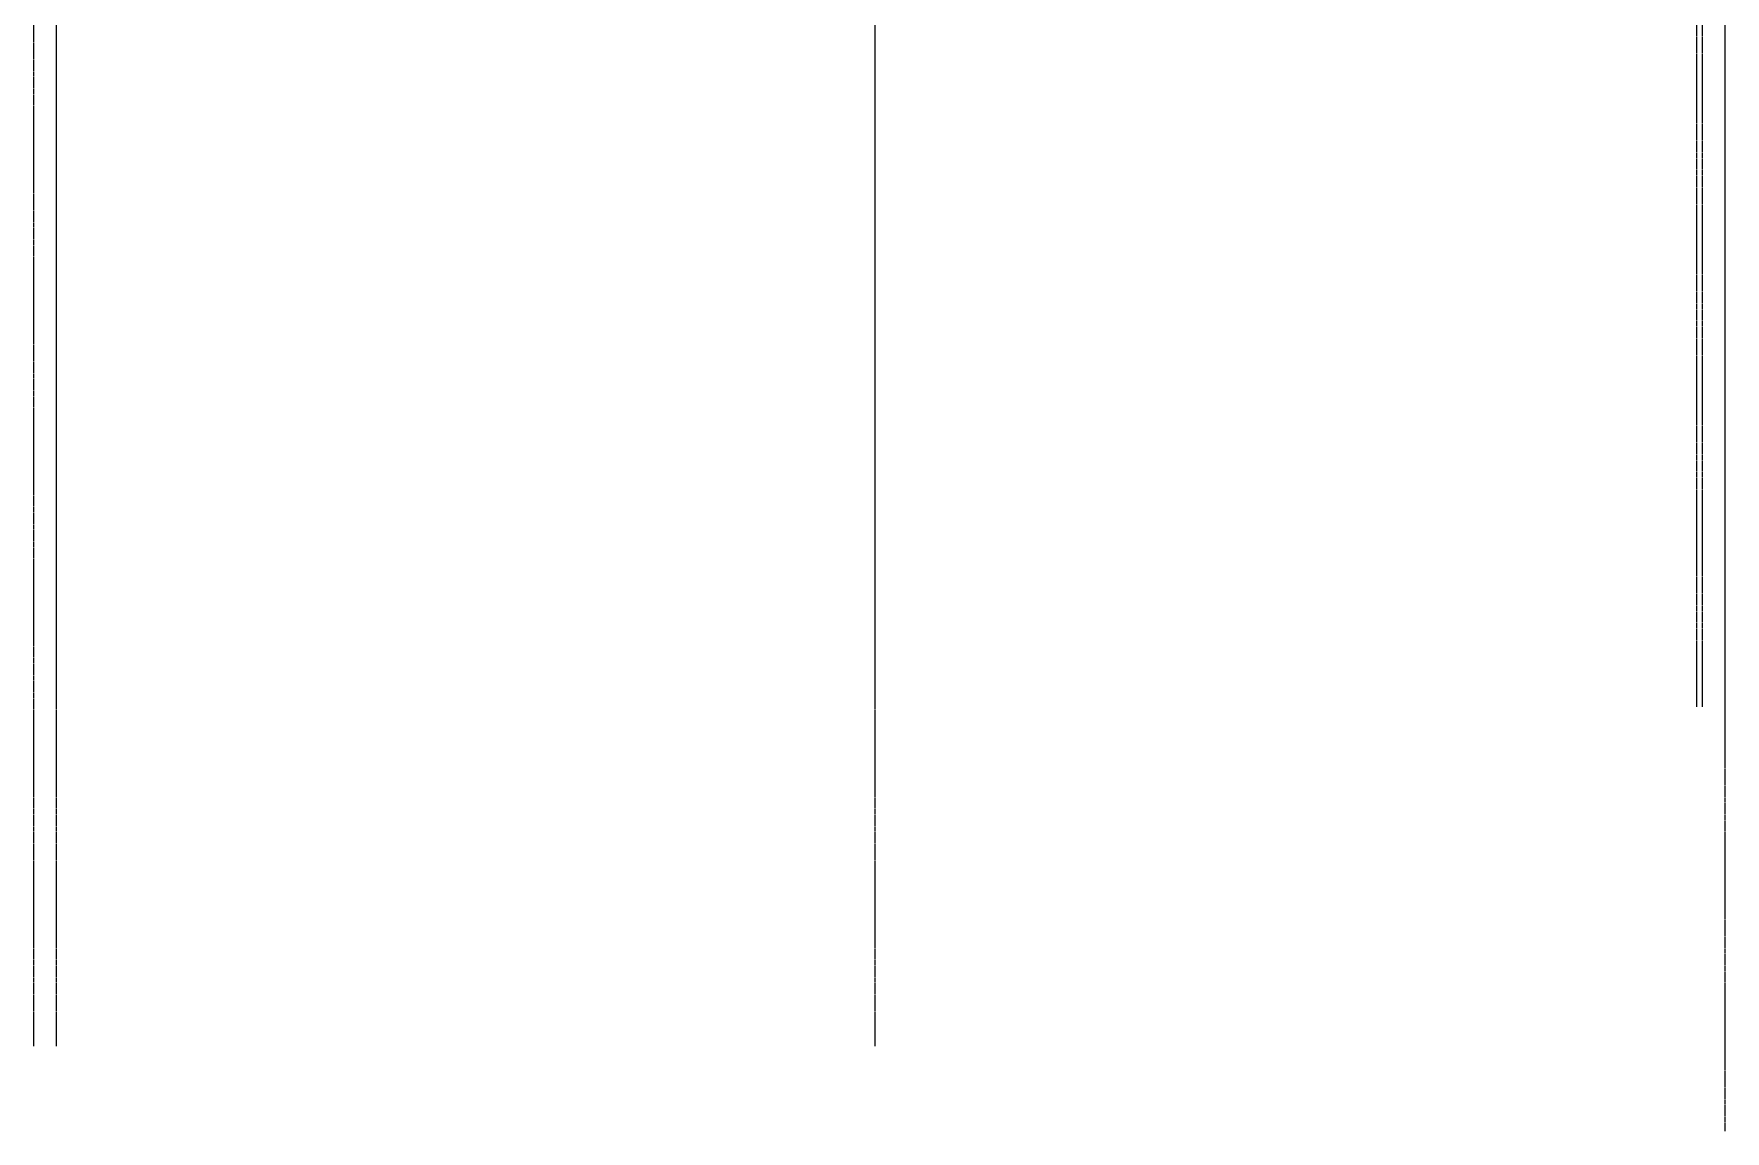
# Model space of a CAD drawing. Header units: inches. Extents: x 21400 to 32519, y -23426 to -19984.
# Drawn here: x 31499 to 32097, y -23426 to -23038 of the extents above; entities that cross this region are included whole.
import ezdxf

# ---------------------------------------------------------------- set-up
doc = ezdxf.new("R2010")
doc.units = ezdxf.units.IN
doc.header["$MEASUREMENT"] = 0
doc.linetypes.add('Grid Line 1_2_', pattern=[0.875, 0.5, -0.125, 0.125, -0.125])
doc.layers.add('S-GRID', color=1, linetype='Continuous', lineweight=9)

msp = doc.modelspace()

# ---------------------------------------------------------------- linework, layer by layer
at = {"layer": 'S-GRID', "linetype": 'Grid Line 1_2_'}
for p, q in [((31507.07, -23275.75), (31507.07, -20181.86)), ((31796.57, -23275.75), (31796.57, -20181.86)), ((32087.07, -23275.75), (32087.07, -20181.86)), ((32089.07, -23275.75), (32089.07, -20181.86)), ((32097.07, -23275.75), (32097.07, -20181.86)), ((31499.07, -23395.75), (31499.07, -20301.86)), ((31507.07, -23395.75), (31507.07, -20301.86)), ((31796.57, -23395.75), (31796.57, -20301.86)), ((32097.07, -23425.75), (32097.07, -20331.86))]:
    msp.add_line(p, q, dxfattribs=at)

doc.saveas('drawing.dxf')
